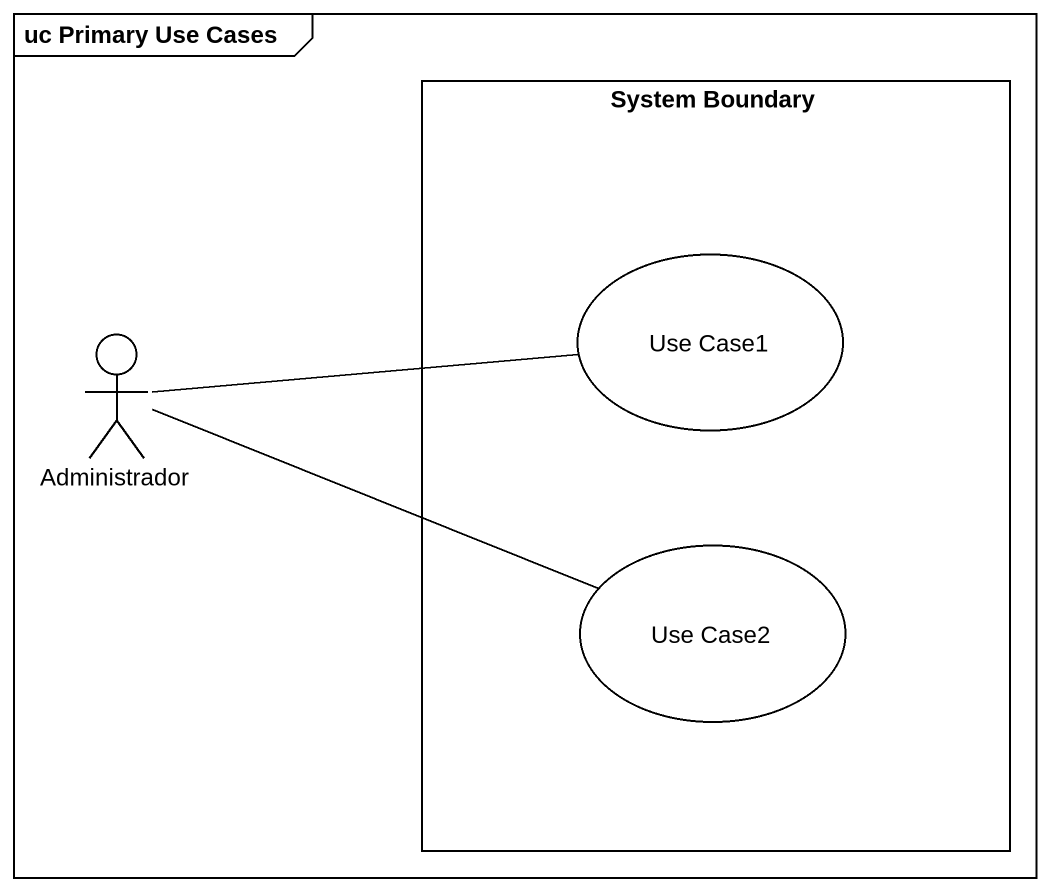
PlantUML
@startuml
mainframe uc Primary Use Cases
rectangle "System Boundary" as System_Boundary {
  usecase "Use Case1" as Use_Case1
  usecase "Use Case2" as Use_Case2
}
actor Administrador
Administrador -right- Use_Case1
Administrador -right- Use_Case2
@enduml
